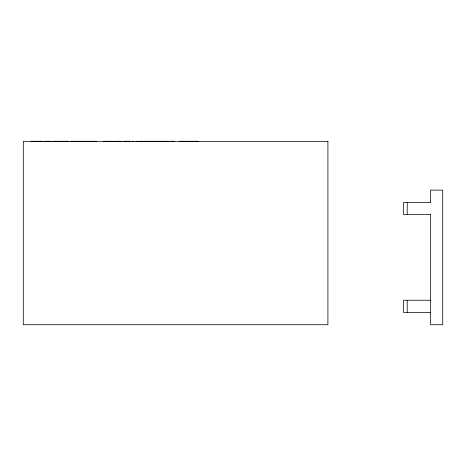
<?xml version="1.0" encoding="UTF-8"?>
<svg xmlns="http://www.w3.org/2000/svg" width="466" height="466" viewBox="0 0 466 466"><rect width="100%" height="100%" fill="white"/><g stroke="black" fill="none" stroke-linecap="round" stroke-linejoin="round"><path stroke-width="0.7" d="M31.071 141.274L42.173 141.274M43.979 141.274L51.965 141.274M53.322 141.274L60.324 141.274M60.953 141.274L68.665 141.274M70.442 141.274L74.554 141.274M75.673 141.274L83.105 141.274M84.189 141.274L92.052 141.274M92.88 141.274L96.806 141.274M103.091 141.274L112.708 141.274M113.902 141.274L121.614 141.274M123.245 141.274L130.678 141.274M132.373 141.274L133.794 141.274M135.921 141.274L137.365 141.274M138.932 141.274L146.161 141.274M147.186 141.274L155.172 141.274M155.702 141.274L159.628 141.274M160.473 141.274L168.343 141.274M170.067 141.274L174.173 141.274M179.358 141.274L187.163 141.274M188.159 141.274L198.33 141.274M430.462 202.355L403.539 202.355L403.539 214.587L430.462 214.587M430.462 300.25L403.539 300.25L403.539 312.488L430.462 312.488M430.462 202.483L430.462 190.116L442.7 190.116L442.7 324.726L430.462 324.726L430.462 214.127M407.214 202.355L407.214 214.587M407.214 300.25L407.214 312.488M327.913 141.338L23.3 141.338L23.3 324.726L327.913 324.726L327.913 141.338"/></g></svg>
